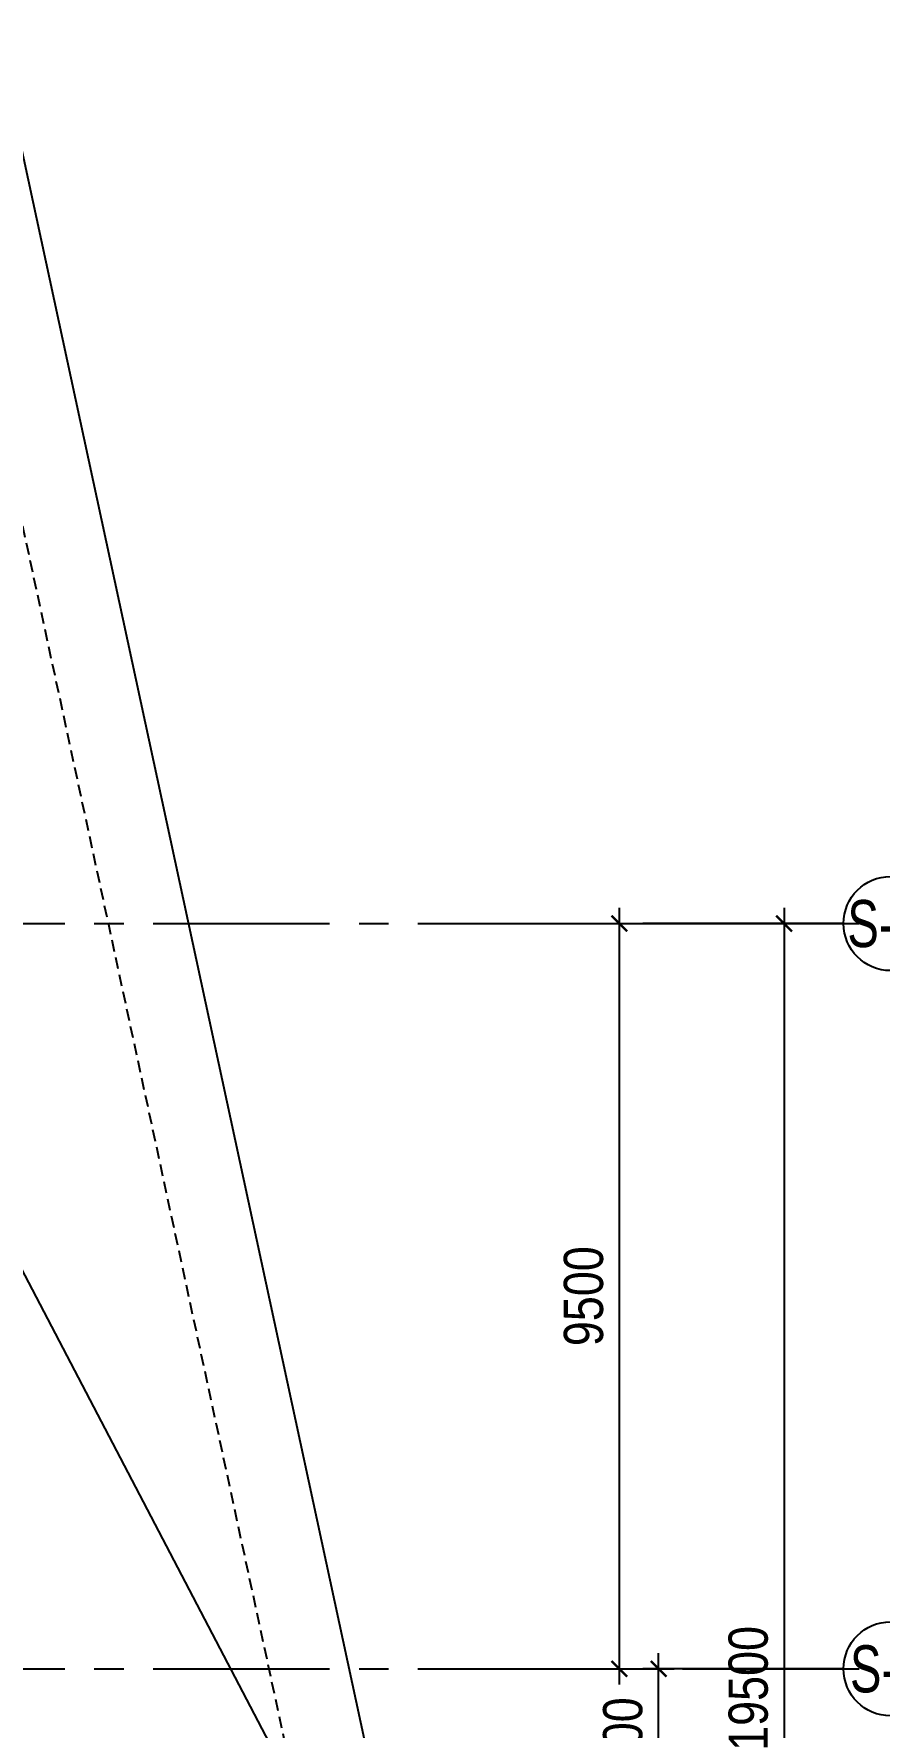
# Model space of a CAD drawing. Header units: millimetres. Extents: x -80883 to 1373228, y -532110 to 182357.
# Drawn here: x 1338839 to 1349616, y -326069 to -304485 of the extents above; entities that cross this region are included whole.
import ezdxf
from ezdxf.enums import TextEntityAlignment as Align

# ---------------------------------------------------------------- set-up
doc = ezdxf.new("R2010")
doc.units = ezdxf.units.MM
doc.header["$LTSCALE"] = 100
doc.header["$PDMODE"] = 32
doc.header["$PDSIZE"] = 2.5
doc.linetypes.add('CENTER2', pattern=[1.125, 0.75, -0.125, 0.125, -0.125])
doc.linetypes.add('DASHED', pattern=[4.5, 3, -1.5])
for name, color, linetype in [('ccu11-Khuat', 9, 'DASHED'), ('ccu12-Truc', 13, 'CENTER2'), ('KC2-DIM', 251, 'Continuous'), ('KT-Dim', 8, 'Continuous'), ('Xref_ST_MBDV Cot vach 30.7.2022$0$Xref_ST_MBDV Cot vach 30.7.2022|Xref_ST_MBDV Cot vach 30.7.2022|Xref_ST_MBDV Cot vach 30.7.2022|Xref_ST_MBDV Cot vach 30.7.2022|A-CORE-OTLN', 2, 'Continuous'), ('Xref_ST_MBDV Cot vach 30.7.2022|Xref_ST_MBDV Cot vach 30.7.2022|Xref_ST_MBDV Cot vach 30.7.2022|Xref_ST_MBDV Cot vach 30.7.2022|A-GRID-SYM', 50, 'Continuous')]:
    doc.layers.add(name, color=color, linetype=linetype)
doc.styles.add('Arial Narrow', font='ARIALN.TTF')
doc.styles.add('HBA-Text', font='GOTHIC.TTF')
doc.dimstyles.new('ccu12-200', dxfattribs={"dimscale": 200, "dimtxt": 2.5, "dimasz": 1, "dimexe": 1, "dimexo": 2, "dimgap": 1, "dimtad": 1, "dimdec": 0, "dimrnd": 5, "dimdsep": 46, "dimtxsty": 'Arial Narrow', "dimblk": 'ARCHTICK', "dimcen": -1, "dimdle": 1, "dimclrd": 256, "dimclre": 256, "dimclrt": 3, "dimadec": 0, "dimazin": 2, "dimtfac": 0.1, "dimtdec": 0, "dimtmove": 0, "dimatfit": 1, "dimldrblk": 'ARCHTICK', "dimfxl": 1, "dimtvp": 0.8333333333333334, "dimtolj": 1, "dimtzin": 12, "dimarcsym": 0})

# ---------------------------------------------------------------- blocks, each defined once
blk = doc.blocks.new('MBKC-T1-PN')
at = {"layer": 'ccu11-Khuat', "ltscale": 0.5, "elevation": -0.1248620286703281}
blk.add_lwpolyline([(64968.80776126846, -41910.76057298976), (105785.5588329488, -40620.72874475905), (111202.0284154711, -33691.14119643258), (92975.20629092376, 50866.59806175559)], dxfattribs=at)
at = {"layer": 'KC2-DIM', "ltscale": 0.5, "elevation": -0.1248620286703281}
blk.add_lwpolyline([(98609.8034433003, -5200.903861337749), (109582.2368706344, -26176.61616486043)], dxfattribs=at)
at = {"layer": 'Xref_ST_MBDV Cot vach 30.7.2022$0$Xref_ST_MBDV Cot vach 30.7.2022|Xref_ST_MBDV Cot vach 30.7.2022|Xref_ST_MBDV Cot vach 30.7.2022|Xref_ST_MBDV Cot vach 30.7.2022|A-CORE-OTLN', "color": 6, "elevation": -0.1248620286703281}
blk.add_lwpolyline([(64931.80699950433, -42912.42932635889), (106285.1043480842, -41605.43971103476), (112278.2305070565, -33938.10367710376), (93952.75382619351, 51077.31307376944)], dxfattribs=at)
blk = doc.blocks.new('GRID-SYM-flat-83')
at = {"layer": 'Xref_ST_MBDV Cot vach 30.7.2022|Xref_ST_MBDV Cot vach 30.7.2022|Xref_ST_MBDV Cot vach 30.7.2022|Xref_ST_MBDV Cot vach 30.7.2022|A-GRID-SYM'}
blk.add_ellipse((0, 0), major_axis=(-899.9839282080502, 5.37856553410893), ratio=1, dxfattribs=at)
at = {"layer": 'Xref_ST_MBDV Cot vach 30.7.2022|Xref_ST_MBDV Cot vach 30.7.2022|Xref_ST_MBDV Cot vach 30.7.2022|Xref_ST_MBDV Cot vach 30.7.2022|A-GRID-SYM', "style": 'HBA-Text'}
blk.add_attdef('GRID', text='', height=900.0000000000003, rotation=359.6302510781834, dxfattribs=at).set_placement((7.113495670384687e-20, 1.190286096938727e-17, 3.982135654073748e-07), align=Align.MIDDLE_CENTER)
blk = doc.blocks.new('GRID-SYM-flat-84')
at = {"layer": 'Xref_ST_MBDV Cot vach 30.7.2022|Xref_ST_MBDV Cot vach 30.7.2022|Xref_ST_MBDV Cot vach 30.7.2022|Xref_ST_MBDV Cot vach 30.7.2022|A-GRID-SYM'}
blk.add_ellipse((0, 0), major_axis=(-899.9839282080502, 5.37856553410893), ratio=1, dxfattribs=at)
at = {"layer": 'Xref_ST_MBDV Cot vach 30.7.2022|Xref_ST_MBDV Cot vach 30.7.2022|Xref_ST_MBDV Cot vach 30.7.2022|Xref_ST_MBDV Cot vach 30.7.2022|A-GRID-SYM', "style": 'HBA-Text'}
blk.add_attdef('GRID', text='', height=900.0000000000003, rotation=359.6302510781834, dxfattribs=at).set_placement((2.025799344252252e-20, 3.389726944925022e-18, 1.134042694414104e-07), align=Align.MIDDLE_CENTER)
blk = doc.blocks.new('_ARCHTICK')
at = {"color": 0, "linetype": 'ByBlock', "const_width": 0.15}
blk.add_lwpolyline([(-0.5, -0.5), (0.5, 0.5)], dxfattribs=at)
blk = doc.blocks.new('*D1095')
at = {"layer": 'Defpoints', "color": 0, "transparency": 16777216}
for p in [(420808.1932698449, -72696.27179369514), (420808.1932698449, -92196.27179369555), (424766.3851447776, -92196.27179369555)]:
    blk.add_point(p, dxfattribs=at)
at = {"layer": 'KT-Dim', "lineweight": -2, "transparency": 16777216}
for p, q in [((424766.3851447776, -72496.27179369514), (424766.3851447776, -92396.27179369555)), ((421208.1932698449, -72696.27179369514), (424966.3851447776, -72696.27179369514)), ((421208.1932698449, -92196.27179369555), (424966.3851447776, -92196.27179369555))]:
    blk.add_line(p, q, dxfattribs=at)
at = {"layer": 'KT-Dim', "lineweight": -2, "transparency": 16777216, "xscale": 200, "yscale": 200, "zscale": 200}
for p, rotation in [((424766.3851447776, -72696.27179369514), 90), ((424766.3851447776, -92196.27179369555), 270)]:
    blk.add_blockref('_ARCHTICK', p, dxfattribs=dict(at, rotation=rotation))
at = {"layer": 'KT-Dim', "color": 3, "transparency": 16777216, "insert": (424311.0986509167, -82446.27179369544), "char_height": 500, "attachment_point": 5, "rotation": 90, "style": 'Arial Narrow'}
blk.add_mtext('\\A1;19500', dxfattribs=at)
blk = doc.blocks.new('*D1055')
at = {"layer": 'Defpoints', "color": 0, "transparency": 16777216}
for p in [(420308.068988459, -82196.27186136981), (423166.3851447753, -82196.27186136981), (420808.1932698449, -84196.27186136894)]:
    blk.add_point(p, dxfattribs=at)
at = {"layer": 'KT-Dim', "lineweight": -2, "transparency": 16777216}
for p, q in [((423166.3851447753, -84396.27186136894), (423166.3851447753, -81996.27186136981)), ((420708.068988459, -82196.27186136981), (423366.3851447753, -82196.27186136981)), ((421208.1932698449, -84196.27186136894), (423366.3851447753, -84196.27186136894))]:
    blk.add_line(p, q, dxfattribs=at)
at = {"layer": 'KT-Dim', "lineweight": -2, "transparency": 16777216, "xscale": 200, "yscale": 200, "zscale": 200}
for p, rotation in [((423166.3851447753, -82196.27186136981), 90), ((423166.3851447753, -84196.27186136894), 270)]:
    blk.add_blockref('_ARCHTICK', p, dxfattribs=dict(at, rotation=rotation))
at = {"layer": 'KT-Dim', "color": 3, "transparency": 16777216, "insert": (422711.0986509143, -83196.27186136947), "char_height": 500, "attachment_point": 5, "rotation": 90, "style": 'Arial Narrow'}
blk.add_mtext('\\A1;2000', dxfattribs=at)
blk = doc.blocks.new('*D1056')
at = {"layer": 'Defpoints', "color": 0, "transparency": 16777216}
for p in [(420308.068988459, -72696.27186137022), (422666.2608493464, -72696.27186137022), (420308.068988459, -82196.27186136987)]:
    blk.add_point(p, dxfattribs=at)
at = {"layer": 'KT-Dim', "lineweight": -2, "transparency": 16777216}
for p, q in [((422666.2608493464, -82396.27186136987), (422666.2608493464, -72496.27186137022)), ((420708.068988459, -72696.27186137022), (422866.2608493464, -72696.27186137022)), ((420708.068988459, -82196.27186136987), (422866.2608493464, -82196.27186136987))]:
    blk.add_line(p, q, dxfattribs=at)
at = {"layer": 'KT-Dim', "lineweight": -2, "transparency": 16777216, "xscale": 200, "yscale": 200, "zscale": 200}
for p, rotation in [((422666.2608493464, -72696.27186137022), 90), ((422666.2608493464, -82196.27186136987), 270)]:
    blk.add_blockref('_ARCHTICK', p, dxfattribs=dict(at, rotation=rotation))
at = {"layer": 'KT-Dim', "color": 3, "transparency": 16777216, "insert": (422210.9743554855, -77446.27186137014), "char_height": 500, "attachment_point": 5, "rotation": 90, "style": 'Arial Narrow'}
blk.add_mtext('\\A1;9500', dxfattribs=at)
blk = doc.blocks.new('Grid-ST-flat-3')
at = {"layer": 'ccu12-Truc', "ltscale": 30}
for p, q in [((366096.2468389631, -72696.27186137123), (425824.0468604062, -72696.27186137007)), ((366096.2468389794, -82196.27186137065), (425824.0468603973, -82196.27186136972))]:
    blk.add_line(p, q, dxfattribs=at)
at = {"layer": 'KT-Dim'}
for p, q in [((425524.0424615133, -72696.27192904626), (422966.3822543479, -72696.27210864075)), ((425524.0446045718, -82196.27168177534), (422966.3843973984, -82196.27186136984)), ((425524.0442661839, -82196.2716817765), (422966.3862020941, -82196.27186137054))]:
    blk.add_line(p, q, dxfattribs=at)
ref = blk.add_blockref('GRID-SYM-flat-83', (426124.0424344335, -72696.45219530782), dxfattribs=dict(at, xscale=0.6666666666666665, yscale=0.6666666666666665, zscale=0.6666666666666665, rotation=0.325197994598278))
ref.add_attrib('GRID', 'S-M', dxfattribs={"layer": 'Xref_ST_MBDV Cot vach 30.7.2022|Xref_ST_MBDV Cot vach 30.7.2022|Xref_ST_MBDV Cot vach 30.7.2022|Xref_ST_MBDV Cot vach 30.7.2022|A-GRID-SYM', "height": 600, "style": 'HBA-Text', "width": 0.75}).set_placement((426124.0424344335, -72696.45219530782), align=Align.MIDDLE_CENTER)
ref = blk.add_blockref('GRID-SYM-flat-84', (426124.044239104, -82196.45194803801), dxfattribs=dict(at, xscale=0.6666666666666665, yscale=0.6666666666666665, zscale=0.6666666666666665, rotation=0.325197994598278))
ref.add_attrib('GRID', 'S-N', dxfattribs={"layer": 'Xref_ST_MBDV Cot vach 30.7.2022|Xref_ST_MBDV Cot vach 30.7.2022|Xref_ST_MBDV Cot vach 30.7.2022|Xref_ST_MBDV Cot vach 30.7.2022|A-GRID-SYM', "height": 600, "style": 'HBA-Text', "width": 0.75}).set_placement((426124.044239104, -82196.45194803801), align=Align.MIDDLE_CENTER)
dim = blk.add_linear_dim(base=(422666.2608493465, -72696.27186137019), p1=(420308.0689884588, -82196.27186136981), p2=(420308.0689884588, -72696.27186137016), angle=90, dimstyle='ccu12-200', dxfattribs=at)
dim.commit()
dim.dimension.update_dxf_attribs({"geometry": '*D1056', "text_midpoint": (422210.9743554855, -77446.27186137011), "insert": (5.820766091346741e-11, 2.91038304567337e-11)})
for base, p1, p2, picture, middle in [((424766.3851447776, -92196.27179369555), (420808.1932698446, -72696.27179369511), (420808.1932698446, -92196.27179369552), '*D1095', (424311.0986509167, -82446.27179369544)), ((423166.3851447753, -82196.27186136981), (420808.1932698446, -84196.2718613689), (420308.0689884587, -82196.27186136978), '*D1055', (422711.0986509143, -83196.27186136947))]:
    dim = blk.add_linear_dim(base=base, p1=p1, p2=p2, angle=90, dimstyle='ccu12-200', dxfattribs=at)
    dim.commit()
    dim.dimension.update_dxf_attribs({"geometry": picture, "text_midpoint": middle})

msp = doc.modelspace()

# ---------------------------------------------------------------- block references
for name, p in [('MBKC-T1-PN', (1232600.871086698, -300749.4537652719)), ('Grid-ST-flat-3', (923638.2882514866, -243129.7985158589))]:
    msp.add_blockref(name, p)

doc.saveas('drawing.dxf')
